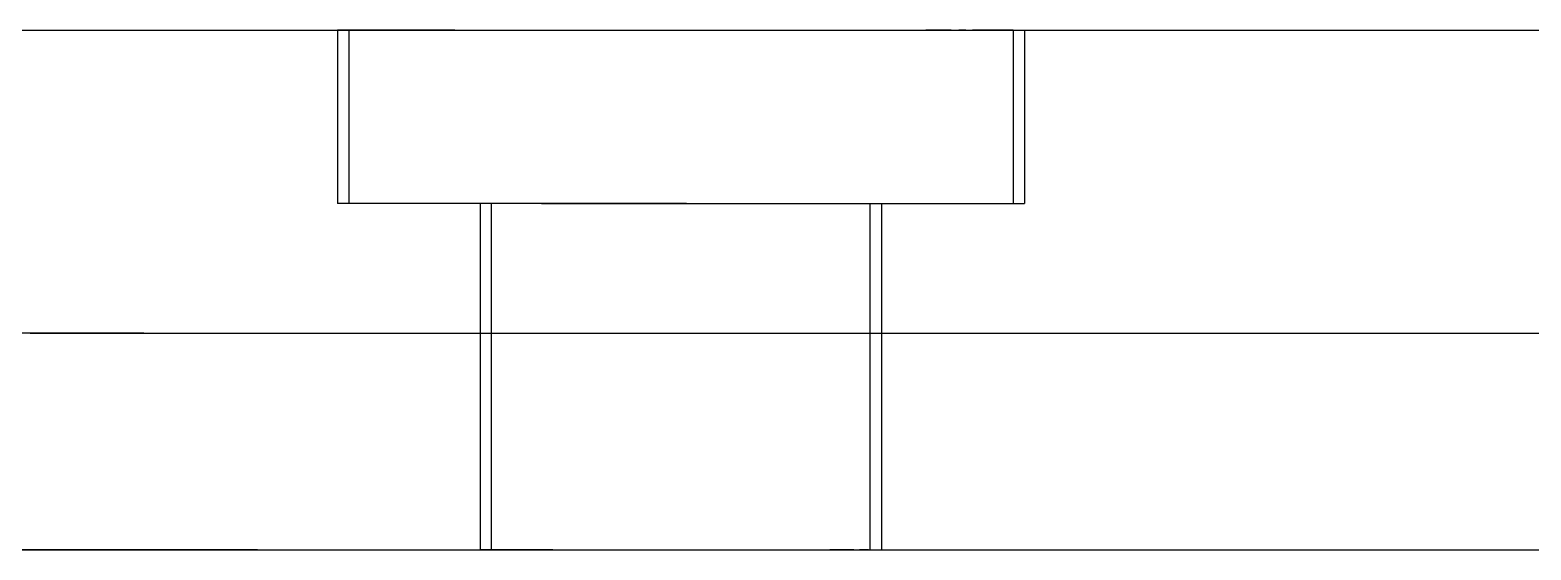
# Model space of a CAD drawing. Header units: millimetres. Extents: x -70 to 246, y -216 to 66.
# Drawn here: x 180 to 197.32, y -180 to -174 of the extents above; entities that cross this region are included whole.
import ezdxf

# ---------------------------------------------------------------- set-up
doc = ezdxf.new("R2010")
doc.units = ezdxf.units.MM
doc.layers.add('SIDE_YZ', color=7, linetype='Continuous')

msp = doc.modelspace()

# ---------------------------------------------------------------- linework, layer by layer
at = {"layer": 'SIDE_YZ'}
for p, q in [((114, -174), (180, -174)), ((178.688, -174), (180, -174)), ((180, -174), (182.624, -174)), ((180, -174), (181.312, -174)), ((181.312, -174), (182.622, -174)), ((182.622, -174), (183.928, -174)), ((182.624, -174), (185.244, -174)), ((183.553, -174), (183.547, -174)), ((183.547, -174), (183.547, -176)), ((183.565, -174), (183.553, -174)), ((183.584, -174), (183.565, -174)), ((183.608, -174), (183.584, -174)), ((183.639, -174), (183.608, -174)), ((183.675, -174), (183.639, -174)), ((183.718, -174), (183.675, -174)), ((183.683, -174), (183.677, -174)), ((183.677, -174), (183.677, -176)), ((183.695, -174), (183.683, -174)), ((183.714, -174), (183.695, -174)), ((183.738, -174), (183.714, -174)), ((183.767, -174), (183.718, -174)), ((183.769, -174), (183.738, -174)), ((183.821, -174), (183.767, -174)), ((183.806, -174), (183.769, -174)), ((183.848, -174), (183.806, -174)), ((183.881, -174), (183.821, -174)), ((183.897, -174), (183.848, -174)), ((183.947, -174), (183.881, -174)), ((183.951, -174), (183.897, -174)), ((183.928, -174), (185.227, -174)), ((184.018, -174), (183.947, -174)), ((184.011, -174), (183.951, -174)), ((184.077, -174), (184.011, -174)), ((184.095, -174), (184.018, -174)), ((184.148, -174), (184.077, -174)), ((184.176, -174), (184.095, -174)), ((184.225, -174), (184.148, -174)), ((184.264, -174), (184.176, -174)), ((184.307, -174), (184.225, -174)), ((184.356, -174), (184.264, -174)), ((184.394, -174), (184.307, -174)), ((184.453, -174), (184.356, -174)), ((184.486, -174), (184.394, -174)), ((184.555, -174), (184.453, -174)), ((184.583, -174), (184.486, -174)), ((184.661, -174), (184.555, -174)), ((184.685, -174), (184.583, -174)), ((184.661, -174), (184.772, -174)), ((184.791, -174), (184.685, -174)), ((184.772, -174), (184.887, -174)), ((184.902, -174), (184.791, -174)), ((184.887, -174), (185.006, -174)), ((184.902, -174), (185.017, -174)), ((185.006, -174), (185.129, -174)), ((185.017, -174), (185.136, -174)), ((185.129, -174), (185.255, -174)), ((185.136, -174), (185.259, -174)), ((185.227, -174), (186.518, -174)), ((185.244, -174), (187.855, -174)), ((185.255, -174), (185.385, -174)), ((185.259, -174), (185.385, -174)), ((185.385, -174), (185.518, -174)), ((185.385, -174), (185.515, -174)), ((185.515, -174), (185.648, -174)), ((185.518, -174), (185.655, -174)), ((185.648, -174), (185.785, -174)), ((185.655, -174), (185.794, -174)), ((185.785, -174), (185.924, -174)), ((185.794, -174), (185.936, -174)), ((185.924, -174), (186.066, -174)), ((185.936, -174), (186.08, -174)), ((186.066, -174), (186.21, -174)), ((186.08, -174), (186.226, -174)), ((186.21, -174), (186.356, -174)), ((186.226, -174), (186.374, -174)), ((186.356, -174), (186.504, -174)), ((186.374, -174), (186.524, -174)), ((186.504, -174), (186.654, -174)), ((186.518, -174), (187.799, -174)), ((186.524, -174), (186.676, -174)), ((186.654, -174), (186.806, -174)), ((186.676, -174), (186.828, -174)), ((186.806, -174), (186.958, -174)), ((186.828, -174), (186.982, -174)), ((186.958, -174), (187.112, -174)), ((186.982, -174), (187.136, -174)), ((187.112, -174), (187.266, -174)), ((187.136, -174), (187.291, -174)), ((187.266, -174), (187.421, -174)), ((187.291, -174), (187.446, -174)), ((187.421, -174), (187.576, -174)), ((187.446, -174), (187.601, -174)), ((187.576, -174), (187.731, -174)), ((187.601, -174), (187.756, -174)), ((187.731, -174), (187.886, -174)), ((187.756, -174), (187.91, -174)), ((187.799, -174), (189.068, -174)), ((187.855, -174), (190.454, -174)), ((187.886, -174), (188.04, -174)), ((187.91, -174), (188.064, -174)), ((188.04, -174), (188.194, -174)), ((188.064, -174), (188.216, -174)), ((188.194, -174), (188.346, -174)), ((188.216, -174), (188.368, -174)), ((188.346, -174), (188.498, -174)), ((188.368, -174), (188.518, -174)), ((188.498, -174), (188.648, -174)), ((188.518, -174), (188.666, -174)), ((188.648, -174), (188.796, -174)), ((188.666, -174), (188.812, -174)), ((188.796, -174), (188.942, -174)), ((188.812, -174), (188.956, -174)), ((188.942, -174), (189.086, -174)), ((188.956, -174), (189.098, -174)), ((189.068, -174), (190.322, -174)), ((189.086, -174), (189.228, -174)), ((189.098, -174), (189.237, -174)), ((189.228, -174), (189.367, -174)), ((189.237, -174), (189.373, -174)), ((189.367, -174), (189.504, -174)), ((189.373, -174), (189.507, -174)), ((189.504, -174), (189.637, -174)), ((189.507, -174), (189.637, -174)), ((189.637, -174), (189.763, -174)), ((189.637, -174), (189.767, -174)), ((189.763, -174), (189.886, -174)), ((189.767, -174), (189.893, -174)), ((189.886, -174), (190.005, -174)), ((189.893, -174), (190.016, -174)), ((190.005, -174), (190.12, -174)), ((190.016, -174), (190.135, -174)), ((190.12, -174), (190.231, -174)), ((190.135, -174), (190.25, -174)), ((190.231, -174), (190.337, -174)), ((190.25, -174), (190.361, -174)), ((190.322, -174), (191.56, -174)), ((190.439, -174), (190.337, -174)), ((190.361, -174), (190.467, -174)), ((190.536, -174), (190.439, -174)), ((190.454, -174), (193.037, -174)), ((190.467, -174), (190.569, -174)), ((190.628, -174), (190.536, -174)), ((190.569, -174), (190.666, -174)), ((190.628, -174), (190.715, -174)), ((190.666, -174), (190.758, -174)), ((190.797, -174), (190.715, -174)), ((190.758, -174), (190.845, -174)), ((190.797, -174), (190.874, -174)), ((190.845, -174), (190.927, -174)), ((190.945, -174), (190.874, -174)), ((190.927, -174), (191.004, -174)), ((191.011, -174), (190.945, -174)), ((191.004, -174), (191.075, -174)), ((191.071, -174), (191.011, -174)), ((191.125, -174), (191.071, -174)), ((191.075, -174), (191.141, -174)), ((191.174, -174), (191.125, -174)), ((191.141, -174), (191.201, -174)), ((191.216, -174), (191.174, -174)), ((191.201, -174), (191.255, -174)), ((191.253, -174), (191.216, -174)), ((191.284, -174), (191.253, -174)), ((191.255, -174), (191.304, -174)), ((191.308, -174), (191.284, -174)), ((191.304, -174), (191.346, -174)), ((191.327, -174), (191.308, -174)), ((191.339, -174), (191.327, -174)), ((191.345, -174), (191.339, -174)), ((191.345, -174), (191.345, -176)), ((191.346, -174), (191.383, -174)), ((191.383, -174), (191.414, -174)), ((191.414, -174), (191.438, -174)), ((191.438, -174), (191.457, -174)), ((191.457, -174), (191.469, -174)), ((191.469, -174), (191.475, -174)), ((191.475, -174), (191.475, -176)), ((191.56, -174), (192.78, -174)), ((192.78, -174), (193.979, -174)), ((193.037, -174), (195.599, -174)), ((193.979, -174), (195.157, -174)), ((195.157, -174), (196.31, -174)), ((195.599, -174), (198.136, -174)), ((196.31, -174), (197.438, -174)), ((183.553, -176), (183.547, -176)), ((183.565, -176), (183.553, -176)), ((183.584, -176), (183.565, -176)), ((183.608, -176), (183.584, -176)), ((183.639, -176), (183.608, -176)), ((183.675, -176), (183.639, -176)), ((183.718, -176), (183.675, -176)), ((183.683, -176), (183.677, -176)), ((183.695, -176), (183.683, -176)), ((183.714, -176), (183.695, -176)), ((183.738, -176), (183.714, -176)), ((183.767, -176), (183.718, -176)), ((183.769, -176), (183.738, -176)), ((183.821, -176), (183.767, -176)), ((183.806, -176), (183.769, -176)), ((183.848, -176), (183.806, -176)), ((183.881, -176), (183.821, -176)), ((183.897, -176), (183.848, -176)), ((183.947, -176), (183.881, -176)), ((183.951, -176), (183.897, -176)), ((184.018, -176), (183.947, -176)), ((184.011, -176), (183.951, -176)), ((184.077, -176), (184.011, -176)), ((184.095, -176), (184.018, -176)), ((184.148, -176), (184.077, -176)), ((184.176, -176), (184.095, -176)), ((184.225, -176), (184.148, -176)), ((184.264, -176), (184.176, -176)), ((184.307, -176), (184.225, -176)), ((184.356, -176), (184.264, -176)), ((184.394, -176), (184.307, -176)), ((184.453, -176), (184.356, -176)), ((184.486, -176), (184.394, -176)), ((184.555, -176), (184.453, -176)), ((184.583, -176), (184.486, -176)), ((184.661, -176), (184.555, -176)), ((184.685, -176), (184.583, -176)), ((184.772, -176), (184.661, -176)), ((184.791, -176), (184.685, -176)), ((184.887, -176), (184.772, -176)), ((184.902, -176), (184.791, -176)), ((185.006, -176), (184.887, -176)), ((185.017, -176), (184.902, -176)), ((185.129, -176), (185.006, -176)), ((185.136, -176), (185.017, -176)), ((185.255, -176), (185.129, -176)), ((185.259, -176), (185.136, -176)), ((185.196, -180), (185.196, -176)), ((185.2, -176), (185.196, -176)), ((185.207, -176), (185.2, -176)), ((185.218, -176), (185.207, -176)), ((185.232, -176), (185.218, -176)), ((185.25, -176), (185.232, -176)), ((185.271, -176), (185.25, -176)), ((185.385, -176), (185.255, -176)), ((185.385, -176), (185.259, -176)), ((185.295, -176), (185.271, -176)), ((185.323, -176), (185.295, -176)), ((185.355, -176), (185.323, -176)), ((185.326, -180), (185.326, -176)), ((185.33, -176), (185.326, -176)), ((185.337, -176), (185.33, -176)), ((185.348, -176), (185.337, -176)), ((185.362, -176), (185.348, -176)), ((185.389, -176), (185.355, -176)), ((185.38, -176), (185.362, -176)), ((185.401, -176), (185.38, -176)), ((185.518, -176), (185.385, -176)), ((185.515, -176), (185.385, -176)), ((185.427, -176), (185.389, -176)), ((185.425, -176), (185.401, -176)), ((185.453, -176), (185.425, -176)), ((185.468, -176), (185.427, -176)), ((185.485, -176), (185.453, -176)), ((185.512, -176), (185.468, -176)), ((185.519, -176), (185.485, -176)), ((185.56, -176), (185.512, -176)), ((185.648, -176), (185.515, -176)), ((185.655, -176), (185.518, -176)), ((185.557, -176), (185.519, -176)), ((185.598, -176), (185.557, -176)), ((185.61, -176), (185.56, -176)), ((185.643, -176), (185.598, -176)), ((185.663, -176), (185.61, -176)), ((185.69, -176), (185.643, -176)), ((185.785, -176), (185.648, -176)), ((185.794, -176), (185.655, -176)), ((185.719, -176), (185.663, -176)), ((185.74, -176), (185.69, -176)), ((185.778, -176), (185.719, -176)), ((185.793, -176), (185.74, -176)), ((185.839, -176), (185.778, -176)), ((185.924, -176), (185.785, -176)), ((185.849, -176), (185.793, -176)), ((185.936, -176), (185.794, -176)), ((185.903, -176), (185.839, -176)), ((185.908, -176), (185.849, -176)), ((185.903, -176), (185.969, -176)), ((185.969, -176), (185.908, -176)), ((186.066, -176), (185.924, -176)), ((186.08, -176), (185.936, -176)), ((185.969, -176), (186.038, -176)), ((185.969, -176), (186.033, -176)), ((186.033, -176), (186.1, -176)), ((186.038, -176), (186.109, -176)), ((186.21, -176), (186.066, -176)), ((186.226, -176), (186.08, -176)), ((186.1, -176), (186.168, -176)), ((186.109, -176), (186.182, -176)), ((186.168, -176), (186.239, -176)), ((186.182, -176), (186.257, -176)), ((186.356, -176), (186.21, -176)), ((186.374, -176), (186.226, -176)), ((186.239, -176), (186.312, -176)), ((186.257, -176), (186.334, -176)), ((186.312, -176), (186.387, -176)), ((186.334, -176), (186.412, -176)), ((186.504, -176), (186.356, -176)), ((186.524, -176), (186.374, -176)), ((186.387, -176), (186.464, -176)), ((186.412, -176), (186.493, -176)), ((186.464, -176), (186.543, -176)), ((186.493, -176), (186.575, -176)), ((186.654, -176), (186.504, -176)), ((186.676, -176), (186.524, -176)), ((186.543, -176), (186.623, -176)), ((186.575, -176), (186.658, -176)), ((186.623, -176), (186.705, -176)), ((186.806, -176), (186.654, -176)), ((186.658, -176), (186.742, -176)), ((186.828, -176), (186.676, -176)), ((186.705, -176), (186.788, -176)), ((186.742, -176), (186.828, -176)), ((186.788, -176), (186.872, -176)), ((186.958, -176), (186.806, -176)), ((186.982, -176), (186.828, -176)), ((186.828, -176), (186.914, -176)), ((186.872, -176), (186.958, -176)), ((186.914, -176), (187.001, -176)), ((187.112, -176), (186.958, -176)), ((186.958, -176), (187.044, -176)), ((187.136, -176), (186.982, -176)), ((187.001, -176), (187.09, -176)), ((187.044, -176), (187.132, -176)), ((187.09, -176), (187.178, -176)), ((187.266, -176), (187.112, -176)), ((187.132, -176), (187.22, -176)), ((187.291, -176), (187.136, -176)), ((187.178, -176), (187.267, -176)), ((187.22, -176), (187.308, -176)), ((187.421, -176), (187.266, -176)), ((187.267, -176), (187.356, -176)), ((187.446, -176), (187.291, -176)), ((187.308, -176), (187.397, -176)), ((187.356, -176), (187.446, -176)), ((187.397, -176), (187.487, -176)), ((187.576, -176), (187.421, -176)), ((187.446, -176), (187.601, -176)), ((187.446, -176), (187.535, -176)), ((187.487, -176), (187.576, -176)), ((187.535, -176), (187.625, -176)), ((187.576, -176), (187.731, -176)), ((187.576, -176), (187.665, -176)), ((187.601, -176), (187.756, -176)), ((187.625, -176), (187.714, -176)), ((187.665, -176), (187.755, -176)), ((187.714, -176), (187.802, -176)), ((187.731, -176), (187.886, -176)), ((187.755, -176), (187.844, -176)), ((187.756, -176), (187.91, -176)), ((187.802, -176), (187.89, -176)), ((187.844, -176), (187.932, -176)), ((187.886, -176), (188.04, -176)), ((187.89, -176), (187.978, -176)), ((187.91, -176), (188.064, -176)), ((187.932, -176), (188.02, -176)), ((187.978, -176), (188.064, -176)), ((188.02, -176), (188.108, -176)), ((188.04, -176), (188.194, -176)), ((188.064, -176), (188.216, -176)), ((188.064, -176), (188.15, -176)), ((188.108, -176), (188.194, -176)), ((188.15, -176), (188.234, -176)), ((188.194, -176), (188.346, -176)), ((188.194, -176), (188.28, -176)), ((188.216, -176), (188.368, -176)), ((188.234, -176), (188.317, -176)), ((188.28, -176), (188.364, -176)), ((188.317, -176), (188.399, -176)), ((188.346, -176), (188.498, -176)), ((188.364, -176), (188.447, -176)), ((188.368, -176), (188.518, -176)), ((188.399, -176), (188.479, -176)), ((188.447, -176), (188.529, -176)), ((188.479, -176), (188.558, -176)), ((188.498, -176), (188.648, -176)), ((188.518, -176), (188.666, -176)), ((188.529, -176), (188.609, -176)), ((188.558, -176), (188.635, -176)), ((188.609, -176), (188.688, -176)), ((188.635, -176), (188.71, -176)), ((188.648, -176), (188.796, -176)), ((188.666, -176), (188.812, -176)), ((188.688, -176), (188.765, -176)), ((188.71, -176), (188.783, -176)), ((188.765, -176), (188.84, -176)), ((188.783, -176), (188.854, -176)), ((188.796, -176), (188.942, -176)), ((188.812, -176), (188.956, -176)), ((188.84, -176), (188.913, -176)), ((188.854, -176), (188.922, -176)), ((188.913, -176), (188.984, -176)), ((188.922, -176), (188.989, -176)), ((188.942, -176), (189.086, -176)), ((188.956, -176), (189.098, -176)), ((188.984, -176), (189.053, -176)), ((188.989, -176), (189.053, -176)), ((189.053, -176), (189.114, -176)), ((189.053, -176), (189.119, -176)), ((189.086, -176), (189.228, -176)), ((189.098, -176), (189.237, -176)), ((189.114, -176), (189.173, -176)), ((189.119, -176), (189.183, -176)), ((189.173, -176), (189.229, -176)), ((189.183, -176), (189.244, -176)), ((189.228, -176), (189.367, -176)), ((189.229, -176), (189.282, -176)), ((189.237, -176), (189.373, -176)), ((189.244, -176), (189.303, -176)), ((189.282, -176), (189.332, -176)), ((189.303, -176), (189.359, -176)), ((189.332, -176), (189.379, -176)), ((189.359, -176), (189.412, -176)), ((189.367, -176), (189.504, -176)), ((189.373, -176), (189.507, -176)), ((189.379, -176), (189.424, -176)), ((189.412, -176), (189.462, -176)), ((189.424, -176), (189.465, -176)), ((189.462, -176), (189.51, -176)), ((189.465, -176), (189.503, -176)), ((189.503, -176), (189.537, -176)), ((189.504, -176), (189.637, -176)), ((189.507, -176), (189.637, -176)), ((189.51, -176), (189.554, -176)), ((189.537, -176), (189.569, -176)), ((189.554, -176), (189.595, -176)), ((189.569, -176), (189.597, -176)), ((189.595, -176), (189.633, -176)), ((189.597, -176), (189.621, -176)), ((189.621, -176), (189.642, -176)), ((189.633, -176), (189.667, -176)), ((189.637, -176), (189.763, -176)), ((189.637, -176), (189.767, -176)), ((189.642, -176), (189.66, -176)), ((189.66, -176), (189.674, -176)), ((189.667, -176), (189.699, -176)), ((189.674, -176), (189.685, -176)), ((189.685, -176), (189.692, -176)), ((189.692, -176), (189.695, -176)), ((189.695, -180), (189.695, -176)), ((189.699, -176), (189.727, -176)), ((189.727, -176), (189.751, -176)), ((189.751, -176), (189.772, -176)), ((189.763, -176), (189.886, -176)), ((189.767, -176), (189.893, -176)), ((189.772, -176), (189.79, -176)), ((189.79, -176), (189.804, -176)), ((189.804, -176), (189.815, -176)), ((189.815, -176), (189.822, -176)), ((189.822, -176), (189.826, -176)), ((189.826, -180), (189.826, -176)), ((189.886, -176), (190.005, -176)), ((189.893, -176), (190.016, -176)), ((190.005, -176), (190.12, -176)), ((190.016, -176), (190.135, -176)), ((190.12, -176), (190.231, -176)), ((190.135, -176), (190.25, -176)), ((190.231, -176), (190.337, -176)), ((190.25, -176), (190.361, -176)), ((190.337, -176), (190.439, -176)), ((190.361, -176), (190.467, -176)), ((190.439, -176), (190.536, -176)), ((190.467, -176), (190.569, -176)), ((190.536, -176), (190.628, -176)), ((190.569, -176), (190.666, -176)), ((190.628, -176), (190.715, -176)), ((190.666, -176), (190.758, -176)), ((190.715, -176), (190.797, -176)), ((190.758, -176), (190.845, -176)), ((190.797, -176), (190.874, -176)), ((190.845, -176), (190.927, -176)), ((190.874, -176), (190.945, -176)), ((190.927, -176), (191.004, -176)), ((190.945, -176), (191.011, -176)), ((191.004, -176), (191.075, -176)), ((191.011, -176), (191.071, -176)), ((191.071, -176), (191.125, -176)), ((191.075, -176), (191.141, -176)), ((191.125, -176), (191.174, -176)), ((191.141, -176), (191.201, -176)), ((191.174, -176), (191.216, -176)), ((191.201, -176), (191.255, -176)), ((191.216, -176), (191.253, -176)), ((191.253, -176), (191.284, -176)), ((191.255, -176), (191.304, -176)), ((191.284, -176), (191.308, -176)), ((191.304, -176), (191.346, -176)), ((191.308, -176), (191.327, -176)), ((191.327, -176), (191.339, -176)), ((191.339, -176), (191.345, -176)), ((191.346, -176), (191.383, -176)), ((191.383, -176), (191.414, -176)), ((191.414, -176), (191.438, -176)), ((191.438, -176), (191.457, -176)), ((191.457, -176), (191.469, -176)), ((191.469, -176), (191.475, -176)), ((180, -177.5), (178.688, -177.5)), ((181.312, -177.5), (180, -177.5)), ((180, -177.5), (181.384, -177.5)), ((181.312, -177.5), (182.622, -177.5)), ((181.384, -177.5), (182.765, -177.5)), ((182.622, -177.5), (183.928, -177.5)), ((182.765, -177.5), (184.142, -177.5)), ((183.928, -177.5), (185.227, -177.5)), ((184.142, -177.5), (185.512, -177.5)), ((185.227, -177.5), (186.518, -177.5)), ((185.512, -177.5), (186.874, -177.5)), ((186.518, -177.5), (187.799, -177.5)), ((186.874, -177.5), (188.225, -177.5)), ((187.799, -177.5), (189.068, -177.5)), ((188.225, -177.5), (189.563, -177.5)), ((189.068, -177.5), (190.322, -177.5)), ((189.563, -177.5), (190.885, -177.5)), ((190.322, -177.5), (191.56, -177.5)), ((190.885, -177.5), (192.191, -177.5)), ((191.56, -177.5), (192.78, -177.5)), ((192.191, -177.5), (193.477, -177.5)), ((192.78, -177.5), (193.979, -177.5)), ((193.477, -177.5), (194.742, -177.5)), ((193.979, -177.5), (195.157, -177.5)), ((194.742, -177.5), (195.984, -177.5)), ((195.157, -177.5), (196.31, -177.5)), ((195.984, -177.5), (197.2, -177.5)), ((196.31, -177.5), (197.438, -177.5)), ((197.2, -177.5), (198.389, -177.5)), ((180, -180), (114, -180)), ((178.616, -180), (180, -180)), ((182.624, -180), (180, -180)), ((180, -180), (181.384, -180)), ((181.384, -180), (182.765, -180)), ((182.624, -180), (185.244, -180)), ((182.765, -180), (184.142, -180)), ((184.142, -180), (185.512, -180)), ((185.2, -180), (185.196, -180)), ((185.207, -180), (185.2, -180)), ((185.218, -180), (185.207, -180)), ((185.232, -180), (185.218, -180)), ((185.25, -180), (185.232, -180)), ((185.244, -180), (187.855, -180)), ((185.271, -180), (185.25, -180)), ((185.295, -180), (185.271, -180)), ((185.323, -180), (185.295, -180)), ((185.355, -180), (185.323, -180)), ((185.33, -180), (185.326, -180)), ((185.337, -180), (185.33, -180)), ((185.348, -180), (185.337, -180)), ((185.362, -180), (185.348, -180)), ((185.389, -180), (185.355, -180)), ((185.38, -180), (185.362, -180)), ((185.401, -180), (185.38, -180)), ((185.427, -180), (185.389, -180)), ((185.425, -180), (185.401, -180)), ((185.453, -180), (185.425, -180)), ((185.468, -180), (185.427, -180)), ((185.485, -180), (185.453, -180)), ((185.512, -180), (185.468, -180)), ((185.519, -180), (185.485, -180)), ((185.56, -180), (185.512, -180)), ((185.512, -180), (186.874, -180)), ((185.557, -180), (185.519, -180)), ((185.598, -180), (185.557, -180)), ((185.61, -180), (185.56, -180)), ((185.643, -180), (185.598, -180)), ((185.663, -180), (185.61, -180)), ((185.69, -180), (185.643, -180)), ((185.719, -180), (185.663, -180)), ((185.74, -180), (185.69, -180)), ((185.778, -180), (185.719, -180)), ((185.793, -180), (185.74, -180)), ((185.839, -180), (185.778, -180)), ((185.849, -180), (185.793, -180)), ((185.839, -180), (185.903, -180)), ((185.908, -180), (185.849, -180)), ((185.903, -180), (185.969, -180)), ((185.969, -180), (185.908, -180)), ((185.969, -180), (186.038, -180)), ((186.033, -180), (185.969, -180)), ((186.033, -180), (186.1, -180)), ((186.038, -180), (186.109, -180)), ((186.1, -180), (186.168, -180)), ((186.109, -180), (186.182, -180)), ((186.168, -180), (186.239, -180)), ((186.182, -180), (186.257, -180)), ((186.239, -180), (186.312, -180)), ((186.257, -180), (186.334, -180)), ((186.312, -180), (186.387, -180)), ((186.334, -180), (186.412, -180)), ((186.387, -180), (186.464, -180)), ((186.412, -180), (186.493, -180)), ((186.464, -180), (186.543, -180)), ((186.493, -180), (186.575, -180)), ((186.543, -180), (186.623, -180)), ((186.575, -180), (186.658, -180)), ((186.623, -180), (186.705, -180)), ((186.658, -180), (186.742, -180)), ((186.705, -180), (186.788, -180)), ((186.742, -180), (186.828, -180)), ((186.788, -180), (186.872, -180)), ((186.828, -180), (186.914, -180)), ((186.872, -180), (186.958, -180)), ((186.874, -180), (188.225, -180)), ((186.914, -180), (187.001, -180)), ((186.958, -180), (187.044, -180)), ((187.001, -180), (187.09, -180)), ((187.044, -180), (187.132, -180)), ((187.09, -180), (187.178, -180)), ((187.132, -180), (187.22, -180)), ((187.178, -180), (187.267, -180)), ((187.22, -180), (187.308, -180)), ((187.267, -180), (187.356, -180)), ((187.308, -180), (187.397, -180)), ((187.356, -180), (187.446, -180)), ((187.397, -180), (187.487, -180)), ((187.446, -180), (187.535, -180)), ((187.487, -180), (187.576, -180)), ((187.535, -180), (187.625, -180)), ((187.576, -180), (187.665, -180)), ((187.625, -180), (187.714, -180)), ((187.665, -180), (187.755, -180)), ((187.714, -180), (187.802, -180)), ((187.755, -180), (187.844, -180)), ((187.802, -180), (187.89, -180)), ((187.844, -180), (187.932, -180)), ((187.855, -180), (190.454, -180)), ((187.89, -180), (187.978, -180)), ((187.932, -180), (188.02, -180)), ((187.978, -180), (188.064, -180)), ((188.02, -180), (188.108, -180)), ((188.064, -180), (188.15, -180)), ((188.108, -180), (188.194, -180)), ((188.15, -180), (188.234, -180)), ((188.194, -180), (188.28, -180)), ((188.225, -180), (189.563, -180)), ((188.234, -180), (188.317, -180)), ((188.28, -180), (188.364, -180)), ((188.317, -180), (188.399, -180)), ((188.364, -180), (188.447, -180)), ((188.399, -180), (188.479, -180)), ((188.447, -180), (188.529, -180)), ((188.479, -180), (188.558, -180)), ((188.529, -180), (188.609, -180)), ((188.558, -180), (188.635, -180)), ((188.609, -180), (188.688, -180)), ((188.635, -180), (188.71, -180)), ((188.688, -180), (188.765, -180)), ((188.71, -180), (188.783, -180)), ((188.765, -180), (188.84, -180)), ((188.783, -180), (188.854, -180)), ((188.84, -180), (188.913, -180)), ((188.854, -180), (188.922, -180)), ((188.913, -180), (188.984, -180)), ((188.922, -180), (188.989, -180)), ((188.984, -180), (189.053, -180)), ((188.989, -180), (189.053, -180)), ((189.053, -180), (189.114, -180)), ((189.053, -180), (189.119, -180)), ((189.114, -180), (189.173, -180)), ((189.119, -180), (189.183, -180)), ((189.173, -180), (189.229, -180)), ((189.183, -180), (189.244, -180)), ((189.282, -180), (189.229, -180)), ((189.244, -180), (189.303, -180)), ((189.332, -180), (189.282, -180)), ((189.303, -180), (189.359, -180)), ((189.379, -180), (189.332, -180)), ((189.359, -180), (189.412, -180)), ((189.424, -180), (189.379, -180)), ((189.412, -180), (189.462, -180)), ((189.465, -180), (189.424, -180)), ((189.462, -180), (189.51, -180)), ((189.503, -180), (189.465, -180)), ((189.503, -180), (189.537, -180)), ((189.51, -180), (189.554, -180)), ((189.537, -180), (189.569, -180)), ((189.554, -180), (189.595, -180)), ((189.563, -180), (190.885, -180)), ((189.597, -180), (189.569, -180)), ((189.595, -180), (189.633, -180)), ((189.621, -180), (189.597, -180)), ((189.642, -180), (189.621, -180)), ((189.633, -180), (189.667, -180)), ((189.66, -180), (189.642, -180)), ((189.674, -180), (189.66, -180)), ((189.667, -180), (189.699, -180)), ((189.674, -180), (189.685, -180)), ((189.685, -180), (189.692, -180)), ((189.692, -180), (189.695, -180)), ((189.699, -180), (189.727, -180)), ((189.727, -180), (189.751, -180)), ((189.751, -180), (189.772, -180)), ((189.772, -180), (189.79, -180)), ((189.79, -180), (189.804, -180)), ((189.804, -180), (189.815, -180)), ((189.815, -180), (189.822, -180)), ((189.822, -180), (189.826, -180)), ((190.454, -180), (193.037, -180)), ((190.885, -180), (192.191, -180)), ((192.191, -180), (193.477, -180)), ((193.037, -180), (195.599, -180)), ((193.477, -180), (194.742, -180)), ((194.742, -180), (195.984, -180)), ((195.599, -180), (198.136, -180)), ((195.984, -180), (197.2, -180)), ((197.2, -180), (198.389, -180))]:
    msp.add_line(p, q, dxfattribs=at)

doc.saveas('drawing.dxf')
